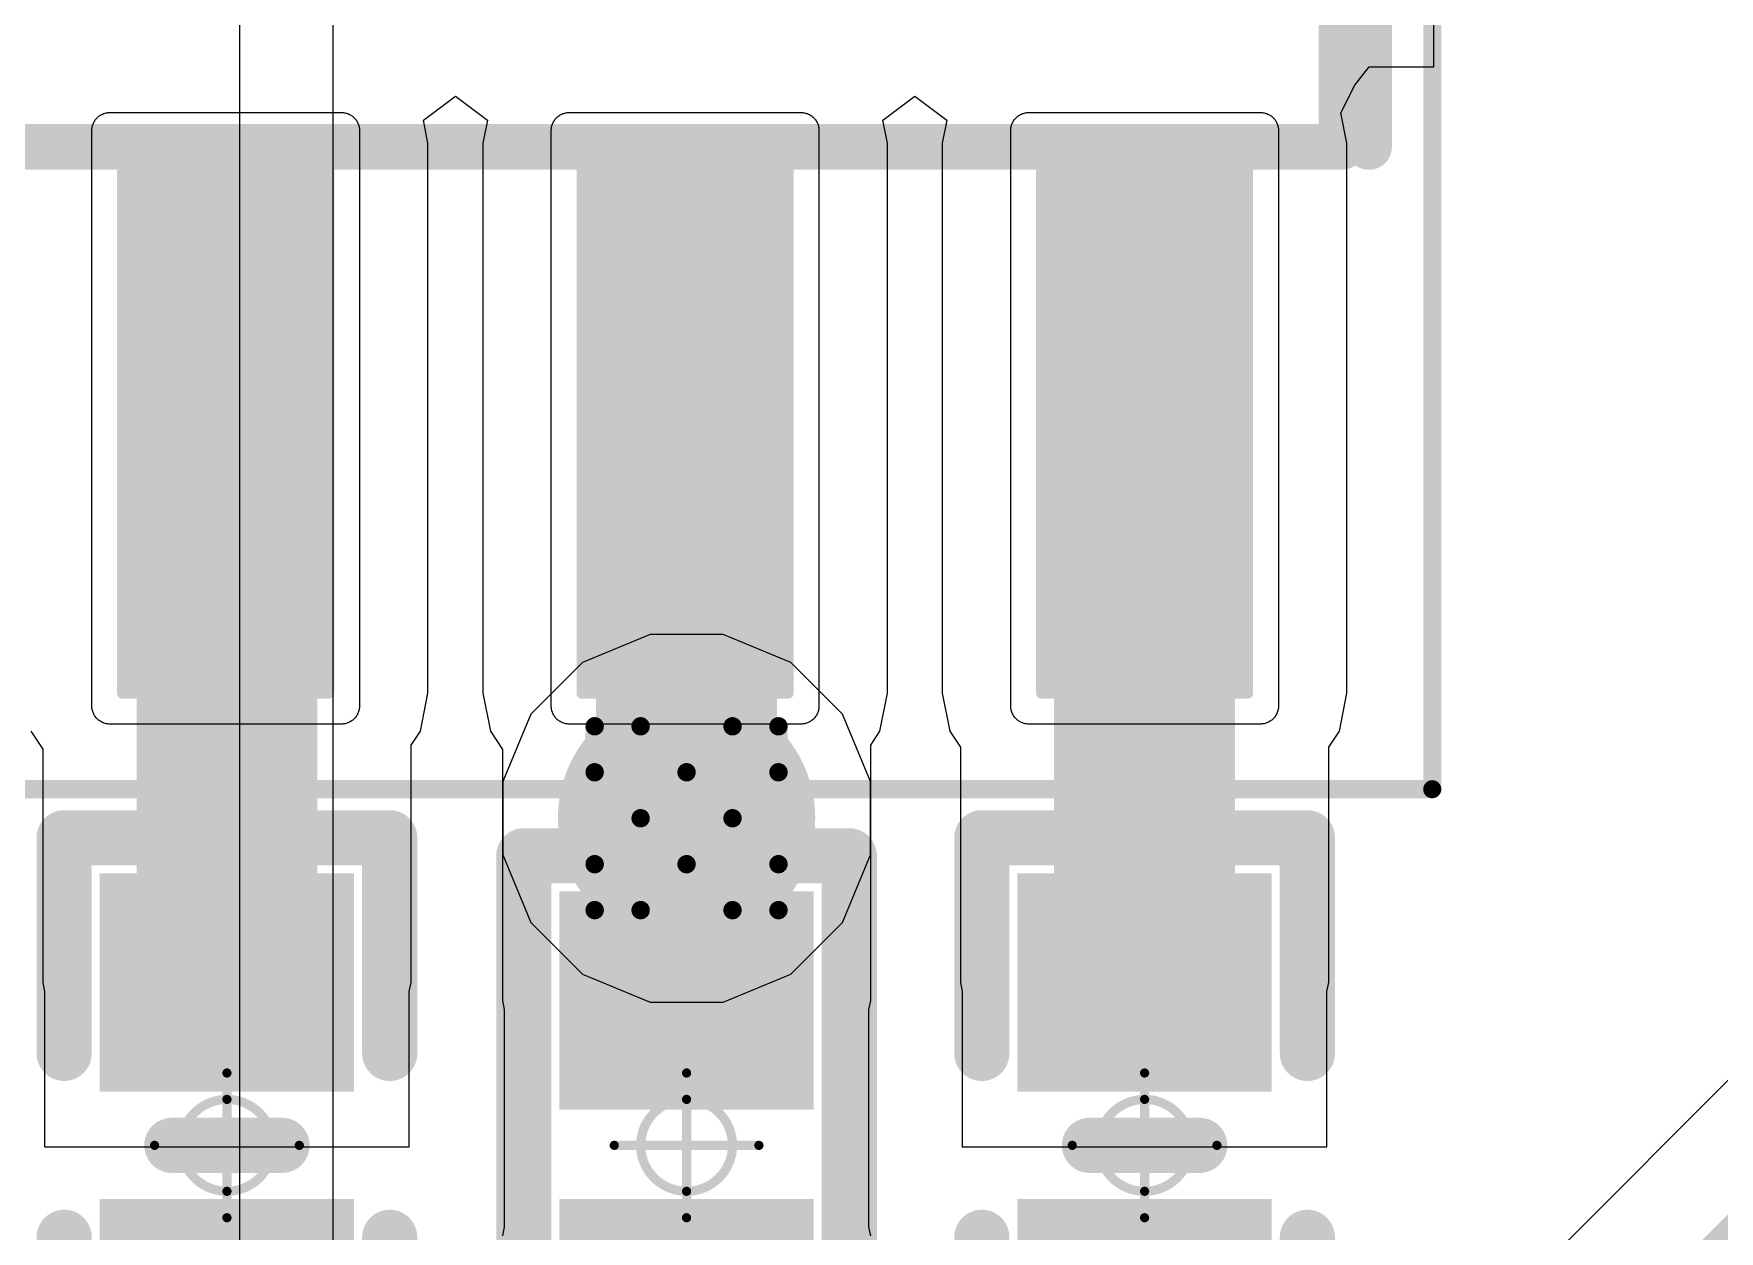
# Model space of a CAD drawing. Header units: inches. Extents: x -13 to 356, y -4 to 120.
# Drawn here: x 6.419 to 11.078, y 18.561 to 21.87 of the extents above; entities that cross this region are included whole.
import ezdxf

# ---------------------------------------------------------------- set-up
doc = ezdxf.new("R2010")
doc.units = ezdxf.units.IN
for name, color, linetype in [('Bottom Layer', 5, 'Continuous'), ('Bottom Solder', 6, 'Continuous'), ('Drill Drawing', 1, 'Continuous'), ('GND', 16, 'Continuous'), ('Mechanical 13', 56, 'Continuous'), ('Mechanical 15', 56, 'Continuous'), ('POWER', 76, 'Continuous'), ('Top Layer', 1, 'Continuous'), ('Top Overlay', 2, 'Continuous'), ('Top Paste', 8, 'Continuous'), ('Top Solder', 216, 'Continuous'), ('Via Holes', 16, 'Continuous')]:
    doc.layers.add(name, color=color, linetype=linetype)

# ---------------------------------------------------------------- blocks, each defined once
blk = doc.blocks.new('R_0402_L_25')
at = {"layer": 'Top Layer'}
for points in [[(-0.6000800799999999, 0.24991822), (-0.20008088, 0.24991822), (-0.20008088, -0.25008078), (-0.6000800799999999, -0.25008078)], [(0.24991822, 0.24991822), (0.64991742, 0.24991822), (0.64991742, -0.25008078), (0.24991822, -0.25008078)]]:
    blk.add_hatch(color=1, dxfattribs=at).paths.add_polyline_path(points)
at = {"layer": 'Top Paste'}
for points in [[(-0.6000800799999999, 0.24991822), (-0.20008088, 0.24991822), (-0.20008088, -0.25008078), (-0.6000800799999999, -0.25008078)], [(0.24991822, 0.24991822), (0.64991742, 0.24991822), (0.64991742, -0.25008078), (0.24991822, -0.25008078)]]:
    blk.add_hatch(color=8, dxfattribs=at).paths.add_polyline_path(points)
at = {"layer": 'Top Solder'}
for points in [[(-0.7016800799999999, 0.35151822), (-0.09848088, 0.35151822), (-0.09848088, -0.35168078), (-0.7016800799999999, -0.35168078)], [(0.14831822, 0.35151822), (0.75151742, 0.35151822), (0.75151742, -0.35168078), (0.14831822, -0.35168078)]]:
    blk.add_hatch(color=216, dxfattribs=at).paths.add_polyline_path(points)
at = {"layer": 'Mechanical 15', "const_width": 0.0254}
for points in [[(0, -0.1999996), (0, 0.1999996)], [(0.1999996, 0), (-0.1999996, 0)]]:
    blk.add_lwpolyline(points, dxfattribs=at)
at = {"layer": 'Mechanical 15'}
for points, const_width in [([(-0.00635, 0.1999996, 1), (0.00635, 0.1999996, 1)], 0.0127), ([(0.127, 0, 1), (-0.127, 0, 1)], 0.0254), ([(-0.2063496, 0, 1), (-0.1936496, 0, 1)], 0.0127), ([(-0.13335, 0, 1), (-0.12065, 0, 1)], 0.0127), ([(0.12065, 0, 1), (0.13335, 0, 1)], 0.0127), ([(0.1936496, 0, 1), (0.2063496, 0, 1)], 0.0127), ([(-0.00635, -0.1999996, 1), (0.00635, -0.1999996, 1)], 0.0127)]:
    blk.add_lwpolyline(points, format="xyb", close=True, dxfattribs=dict(at, const_width=const_width))
at = {"layer": 'Top Overlay', "const_width": 0.1524}
for points in [[(-0.80008222, -0.45008038), (-0.80008222, 0.44991782)], [(0.84991956, 0.44991782), (-0.80008222, 0.44991782)], [(0.84991956, -0.45008038), (0.84991956, 0.44991782)], [(0.84991956, -0.45008038), (-0.80008222, -0.45008038)]]:
    blk.add_lwpolyline(points, dxfattribs=at)
at = {"layer": 'Top Overlay', "const_width": 0.0762}
for points in [[(-0.83818222, 0.44991782, 1), (-0.7619822199999999, 0.44991782, 1)], [(-0.83818222, 0.44991782, 1), (-0.7619822199999999, 0.44991782, 1)], [(0.81181956, 0.44991782, 1), (0.8880195599999998, 0.44991782, 1)], [(0.81181956, 0.44991782, 1), (0.8880195599999998, 0.44991782, 1)], [(-0.83818222, -0.45008038, 1), (-0.7619822199999999, -0.45008038, 1)], [(-0.83818222, -0.45008038, 1), (-0.7619822199999999, -0.45008038, 1)], [(0.81181956, -0.45008038, 1), (0.8880195599999998, -0.45008038, 1)], [(0.81181956, -0.45008038, 1), (0.8880195599999998, -0.45008038, 1)]]:
    blk.add_lwpolyline(points, format="xyb", close=True, dxfattribs=at)
blk = doc.blocks.new('C_0402_L_26')
at = {"layer": 'Top Layer'}
for points in [[(-0.6499986999999999, 0.2499995), (-0.2499995, 0.2499995), (-0.2499995, -0.2499995), (-0.6499986999999999, -0.2499995)], [(0.24991822, 0.24991822), (0.64991742, 0.24991822), (0.64991742, -0.25008078), (0.24991822, -0.25008078)]]:
    blk.add_hatch(color=1, dxfattribs=at).paths.add_polyline_path(points)
at = {"layer": 'Top Paste'}
for points in [[(-0.6499986999999999, 0.2499995), (-0.2499995, 0.2499995), (-0.2499995, -0.2499995), (-0.6499986999999999, -0.2499995)], [(0.24991822, 0.24991822), (0.64991742, 0.24991822), (0.64991742, -0.25008078), (0.24991822, -0.25008078)]]:
    blk.add_hatch(color=8, dxfattribs=at).paths.add_polyline_path(points)
at = {"layer": 'Top Solder'}
for points in [[(-0.7515987, 0.3515995), (-0.1483995, 0.3515995), (-0.1483995, -0.3515995), (-0.7515987, -0.3515995)], [(0.14831822, 0.35151822), (0.75151742, 0.35151822), (0.75151742, -0.35168078), (0.14831822, -0.35168078)]]:
    blk.add_hatch(color=216, dxfattribs=at).paths.add_polyline_path(points)
at = {"layer": 'Mechanical 15', "const_width": 0.0254}
for points in [[(0, -0.1999996), (0, 0.1999996)], [(0.1999996, 0), (-0.1999996, 0)]]:
    blk.add_lwpolyline(points, dxfattribs=at)
at = {"layer": 'Mechanical 15'}
for points, const_width in [([(-0.00635, 0.1999996, 1), (0.00635, 0.1999996, 1)], 0.0127), ([(0.127, 0, 1), (-0.127, 0, 1)], 0.0254), ([(-0.2063496, 0, 1), (-0.1936496, 0, 1)], 0.0127), ([(-0.13335, 0, 1), (-0.12065, 0, 1)], 0.0127), ([(0.12065, 0, 1), (0.13335, 0, 1)], 0.0127), ([(0.1936496, 0, 1), (0.2063496, 0, 1)], 0.0127), ([(-0.00635, -0.1999996, 1), (0.00635, -0.1999996, 1)], 0.0127)]:
    blk.add_lwpolyline(points, format="xyb", close=True, dxfattribs=dict(at, const_width=const_width))
at = {"layer": 'Top Overlay', "const_width": 0.1524}
for points in [[(-0.254, 0.44991782), (-0.84991956, 0.44991782)], [(-0.84991956, -0.44991782), (-0.84991956, 0.44991782)], [(0.84991956, 0.44991782), (0.254, 0.44991782)], [(0.84991956, -0.45008038), (0.84991956, 0.44991782)], [(0, -0.1524), (0, 0.1524)], [(-0.254, -0.44991782), (-0.84991956, -0.44991782)], [(-0.8497569999999999, -0.45008038), (-0.84991956, -0.44991782)], [(0.84991956, -0.44991782), (0.254, -0.44991782)]]:
    blk.add_lwpolyline(points, dxfattribs=at)
at = {"layer": 'Top Overlay', "const_width": 0.0762}
for points in [[(-0.8880195599999998, 0.44991782, 1), (-0.81181956, 0.44991782, 1)], [(-0.8880195599999998, 0.44991782, 1), (-0.81181956, 0.44991782, 1)], [(-0.2921, 0.44991782, 1), (-0.2159, 0.44991782, 1)], [(0.2159, 0.44991782, 1), (0.2921, 0.44991782, 1)], [(0.81181956, 0.44991782, 1), (0.8880195599999998, 0.44991782, 1)], [(0.81181956, 0.44991782, 1), (0.8880195599999998, 0.44991782, 1)], [(-0.0381, 0.1524, 1), (0.0381, 0.1524, 1)], [(-0.0381, -0.1524, 1), (0.0381, -0.1524, 1)], [(-0.8880195599999998, -0.44991782, 1), (-0.81181956, -0.44991782, 1)], [(-0.8880195599999998, -0.44991782, 1), (-0.81181956, -0.44991782, 1)], [(-0.8880195599999998, -0.44991782, 1), (-0.81181956, -0.44991782, 1)], [(-0.8878569999999999, -0.45008038, 1), (-0.8116569999999999, -0.45008038, 1)], [(-0.2921, -0.44991782, 1), (-0.2159, -0.44991782, 1)], [(0.2159, -0.44991782, 1), (0.2921, -0.44991782, 1)], [(0.81181956, -0.44991782, 1), (0.8880195599999998, -0.44991782, 1)], [(0.81181956, -0.45008038, 1), (0.8880195599999998, -0.45008038, 1)]]:
    blk.add_lwpolyline(points, format="xyb", close=True, dxfattribs=at)
blk = doc.blocks.new('VREG_LM5017MR_NOPB_28')
at = {"layer": 'Top Layer'}
h = blk.add_hatch(color=1, dxfattribs=at)
edge = h.paths.add_edge_path()
edge.add_arc((1.9400012, 2.18999816), 0.01500124, 90, 180)
edge.add_line((1.92499996, 2.18999816), (1.92499996, 1.62000184))
edge.add_arc((1.9400012, 1.62000184), 0.01500124, 180, 270)
edge.add_line((1.9400012, 1.6050006), (3.45999816, 1.6050006))
edge.add_arc((3.45999816, 1.62000184), 0.01500124, 270, 360)
edge.add_line((3.4749994, 1.62000184), (3.4749994, 2.18999816))
edge.add_arc((3.45999816, 2.18999816), 0.01500124, 0, 90)
edge.add_line((3.45999816, 2.2049994), (1.9400012, 2.2049994))
h = blk.add_hatch(color=1, dxfattribs=at)
edge = h.paths.add_edge_path()
edge.add_arc((1.9400012, 0.9199981599999999), 0.01500124, 90, 180)
edge.add_line((1.92499996, 0.9199981599999999), (1.92499996, 0.3500018399999999))
edge.add_arc((1.9400012, 0.35000184), 0.01500124, 180, 270)
edge.add_line((1.9400012, 0.3350005999999999), (3.45999816, 0.3350005999999999))
edge.add_arc((3.45999816, 0.35000184), 0.01500124, 270, 360)
edge.add_line((3.4749994, 0.35000184), (3.4749994, 0.91999816))
edge.add_arc((3.45999816, 0.9199981599999999), 0.01500124, 0, 90)
edge.add_line((3.45999816, 0.9349993999999999), (1.9400012, 0.9349993999999999))
h = blk.add_hatch(color=1, dxfattribs=at)
edge = h.paths.add_edge_path()
edge.add_arc((1.9400012, -0.35000184), 0.01500124, 90, 180)
edge.add_line((1.92499996, -0.35000184), (1.92499996, -0.91999816))
edge.add_arc((1.9400012, -0.9199981599999999), 0.01500124, 180, 270)
edge.add_line((1.9400012, -0.9349993999999999), (3.45999816, -0.9349993999999999))
edge.add_arc((3.45999816, -0.9199981599999999), 0.01500124, 270, 360)
edge.add_line((3.4749994, -0.9199981599999999), (3.4749994, -0.3500018399999999))
edge.add_arc((3.45999816, -0.35000184), 0.01500124, 0, 90)
edge.add_line((3.45999816, -0.3350005999999999), (1.9400012, -0.3350005999999999))
at = {"layer": 'Top Paste'}
h = blk.add_hatch(color=8, dxfattribs=at)
edge = h.paths.add_edge_path()
edge.add_arc((1.9400012, 2.18999816), 0.01500124, 90, 180)
edge.add_line((1.92499996, 2.18999816), (1.92499996, 1.62000184))
edge.add_arc((1.9400012, 1.62000184), 0.01500124, 180, 270)
edge.add_line((1.9400012, 1.6050006), (3.45999816, 1.6050006))
edge.add_arc((3.45999816, 1.62000184), 0.01500124, 270, 360)
edge.add_line((3.4749994, 1.62000184), (3.4749994, 2.18999816))
edge.add_arc((3.45999816, 2.18999816), 0.01500124, 0, 90)
edge.add_line((3.45999816, 2.2049994), (1.9400012, 2.2049994))
h = blk.add_hatch(color=8, dxfattribs=at)
edge = h.paths.add_edge_path()
edge.add_arc((1.9400012, 0.9199981599999999), 0.01500124, 90, 180)
edge.add_line((1.92499996, 0.9199981599999999), (1.92499996, 0.3500018399999999))
edge.add_arc((1.9400012, 0.35000184), 0.01500124, 180, 270)
edge.add_line((1.9400012, 0.3350005999999999), (3.45999816, 0.3350005999999999))
edge.add_arc((3.45999816, 0.35000184), 0.01500124, 270, 360)
edge.add_line((3.4749994, 0.35000184), (3.4749994, 0.91999816))
edge.add_arc((3.45999816, 0.9199981599999999), 0.01500124, 0, 90)
edge.add_line((3.45999816, 0.9349993999999999), (1.9400012, 0.9349993999999999))
h = blk.add_hatch(color=8, dxfattribs=at)
edge = h.paths.add_edge_path()
edge.add_arc((1.9400012, -0.35000184), 0.01500124, 90, 180)
edge.add_line((1.92499996, -0.35000184), (1.92499996, -0.91999816))
edge.add_arc((1.9400012, -0.9199981599999999), 0.01500124, 180, 270)
edge.add_line((1.9400012, -0.9349993999999999), (3.45999816, -0.9349993999999999))
edge.add_arc((3.45999816, -0.9199981599999999), 0.01500124, 270, 360)
edge.add_line((3.4749994, -0.9199981599999999), (3.4749994, -0.3500018399999999))
edge.add_arc((3.45999816, -0.35000184), 0.01500124, 0, 90)
edge.add_line((3.45999816, -0.3350005999999999), (1.9400012, -0.3350005999999999))
at = {"layer": 'Mechanical 13', "const_width": 0.127}
for points in [[(1.95000118, 2.45000018), (-1.95000118, 2.45000018)], [(1.95000118, -2.45000018), (1.95000118, 2.45000018)]]:
    blk.add_lwpolyline(points, dxfattribs=at)
at = {"layer": 'Mechanical 13', "const_width": 0.0635}
blk.add_lwpolyline([(1.91825118, 2.45000018, 1), (1.98175118, 2.45000018, 1)], format="xyb", close=True, dxfattribs=at)
blk.add_lwpolyline([(1.91825118, 2.45000018, 1), (1.98175118, 2.45000018, 1)], format="xyb", close=True, dxfattribs=at)
at = {"layer": 'Mechanical 15', "const_width": 0.0499999}
for points in [[(3.7249989, 2.69999968), (-3.7249989, 2.69999968)], [(3.7249989, -2.69999968), (3.7249989, 2.69999968)]]:
    blk.add_lwpolyline(points, dxfattribs=at)
at = {"layer": 'Mechanical 15', "const_width": 0.02499868}
blk.add_lwpolyline([(3.71249956, 2.69999968, 1), (3.737498239999999, 2.69999968, 1)], format="xyb", close=True, dxfattribs=at)
blk.add_lwpolyline([(3.71249956, 2.69999968, 1), (3.737498239999999, 2.69999968, 1)], format="xyb", close=True, dxfattribs=at)
at = {"layer": 'Top Overlay', "const_width": 0.127}
blk.add_lwpolyline([(1.95000118, 2.52499876), (-1.95000118, 2.52499876)], dxfattribs=at)
at = {"layer": 'Top Overlay', "const_width": 0.0635}
blk.add_lwpolyline([(1.91825118, 2.52499876, 1), (1.98175118, 2.52499876, 1)], format="xyb", close=True, dxfattribs=at)
at = {"layer": 'Top Solder'}
for p, q in [((1.8560923, 2.23539558), (1.85670444, 2.23794066)), ((1.85670444, 2.23794066), (1.85744612, 2.24045018)), ((1.85744612, 2.24045018), (1.85831988, 2.24291906)), ((1.85831988, 2.24291906), (1.85932318, 2.24533714)), ((1.85932318, 2.24533714), (1.86045094, 2.24769934)), ((1.86045094, 2.24769934), (1.86169808, 2.25000058)), ((1.86169808, 2.25000058), (1.86306714, 2.2522307)), ((1.86306714, 2.2522307), (1.86454796, 2.2543897)), ((1.86454796, 2.2543897), (1.86614308, 2.25646488)), ((1.86614308, 2.25646488), (1.86784234, 2.25845624)), ((1.86784234, 2.25845624), (1.86964574, 2.26035616)), ((1.86964574, 2.26035616), (1.87154312, 2.26215702)), ((1.87154312, 2.26215702), (1.87353448, 2.26385628)), ((1.87353448, 2.26385628), (1.87560966, 2.2654514)), ((1.87560966, 2.2654514), (1.87776866, 2.26693476)), ((1.87776866, 2.26693476), (1.87999878, 2.26830128)), ((1.87999878, 2.26830128), (1.88230002, 2.26955096)), ((1.88230002, 2.26955096), (1.88466222, 2.27067618)), ((1.88466222, 2.27067618), (1.88708284, 2.27167948)), ((1.88708284, 2.27167948), (1.88954918, 2.27255324)), ((1.88954918, 2.27255324), (1.8920587, 2.27329746)), ((1.8920587, 2.27329746), (1.89460378, 2.27390706)), ((1.89460378, 2.27390706), (1.89717934, 2.27438458)), ((1.89717934, 2.27438458), (1.89977268, 2.27472494)), ((1.89977268, 2.27472494), (1.9023838, 2.27493068)), ((1.9023838, 2.27493068), (1.905, 2.27499926)), ((1.905, 2.27499926), (3.49499936, 2.27499926)), ((3.49499936, 2.27499926), (3.49761556, 2.27493068)), ((3.49761556, 2.27493068), (3.500226679999999, 2.27472494)), ((3.500226679999999, 2.27472494), (3.50282256, 2.27438458)), ((3.50282256, 2.27438458), (3.50539558, 2.27390706)), ((3.50539558, 2.27390706), (3.50794066, 2.27329746)), ((3.50794066, 2.27329746), (3.510450179999999, 2.27255324)), ((3.510450179999999, 2.27255324), (3.51291906, 2.27167948)), ((3.51291906, 2.27167948), (3.51533714, 2.27067618)), ((3.51533714, 2.27067618), (3.51769934, 2.26955096)), ((3.51769934, 2.26955096), (3.52000058, 2.26830128)), ((3.52000058, 2.26830128), (3.5222307, 2.26693476)), ((3.5222307, 2.26693476), (3.5243897, 2.2654514)), ((3.5243897, 2.2654514), (3.52646488, 2.26385628)), ((3.52646488, 2.26385628), (3.52845624, 2.26215702)), ((3.52845624, 2.26215702), (3.530356159999999, 2.26035616)), ((3.530356159999999, 2.26035616), (3.53215702, 2.25845624)), ((3.53215702, 2.25845624), (3.53385628, 2.25646488)), ((3.53385628, 2.25646488), (3.5354514, 2.2543897)), ((3.5354514, 2.2543897), (3.53693476, 2.2522307)), ((3.53693476, 2.2522307), (3.538301279999999, 2.25000058)), ((3.538301279999999, 2.25000058), (3.53955096, 2.24769934)), ((3.53955096, 2.24769934), (3.54067618, 2.24533714)), ((3.54067618, 2.24533714), (3.54167948, 2.24291906)), ((3.54167948, 2.24291906), (3.54255324, 2.24045018)), ((3.54255324, 2.24045018), (3.54329746, 2.23794066)), ((3.54329746, 2.23794066), (3.54390706, 2.23539558)), ((1.8550001, 2.22499936), (1.85506868, 2.22761556)), ((1.8550001, 1.58500064), (1.8550001, 2.22499936)), ((1.85506868, 2.22761556), (1.85527442, 2.23022668)), ((1.85527442, 2.23022668), (1.85561478, 2.23282256)), ((1.85561478, 2.23282256), (1.8560923, 2.23539558)), ((3.54390706, 2.23539558), (3.54438458, 2.23282256)), ((3.54438458, 2.23282256), (3.54472494, 2.23022668)), ((3.54472494, 2.23022668), (3.54493068, 2.22761556)), ((3.54493068, 2.22761556), (3.54499926, 2.22499936)), ((3.54499926, 2.22499936), (3.54499926, 1.58500064)), ((1.85506868, 1.58238444), (1.8550001, 1.58500064)), ((3.54499926, 1.58500064), (3.54493068, 1.58238444)), ((1.85527442, 1.57977332), (1.85506868, 1.58238444)), ((1.85561478, 1.57717744), (1.85527442, 1.57977332)), ((1.8560923, 1.57460442), (1.85561478, 1.57717744)), ((1.85670444, 1.57205934), (1.8560923, 1.57460442)), ((1.85744612, 1.56954982), (1.85670444, 1.57205934)), ((1.85831988, 1.56708094), (1.85744612, 1.56954982)), ((1.85932318, 1.56466286), (1.85831988, 1.56708094)), ((1.86045094, 1.56230066), (1.85932318, 1.56466286)), ((1.86169808, 1.55999942), (1.86045094, 1.56230066)), ((1.86306714, 1.5577693), (1.86169808, 1.55999942)), ((1.86454796, 1.5556103), (1.86306714, 1.5577693)), ((1.86614308, 1.55353512), (1.86454796, 1.5556103)), ((1.86784234, 1.55154376), (1.86614308, 1.55353512)), ((1.86964574, 1.54964384), (1.86784234, 1.55154376)), ((1.87154312, 1.54784298), (1.86964574, 1.54964384)), ((1.87353448, 1.54614372), (1.87154312, 1.54784298)), ((1.87560966, 1.5445486), (1.87353448, 1.54614372)), ((1.87776866, 1.54306524), (1.87560966, 1.5445486)), ((1.87999878, 1.54169872), (1.87776866, 1.54306524)), ((1.88230002, 1.54044904), (1.87999878, 1.54169872)), ((1.88466222, 1.53932382), (1.88230002, 1.54044904)), ((1.88708284, 1.53832052), (1.88466222, 1.53932382)), ((1.88954918, 1.53744676), (1.88708284, 1.53832052)), ((3.51291906, 1.53832052), (3.510450179999999, 1.53744676)), ((3.51533714, 1.53932382), (3.51291906, 1.53832052)), ((3.51769934, 1.54044904), (3.51533714, 1.53932382)), ((3.52000058, 1.54169872), (3.51769934, 1.54044904)), ((3.5222307, 1.54306524), (3.52000058, 1.54169872)), ((3.5243897, 1.5445486), (3.5222307, 1.54306524)), ((3.52646488, 1.54614372), (3.5243897, 1.5445486)), ((3.52845624, 1.54784298), (3.52646488, 1.54614372)), ((3.530356159999999, 1.54964384), (3.52845624, 1.54784298)), ((3.53215702, 1.55154376), (3.530356159999999, 1.54964384)), ((3.53385628, 1.55353512), (3.53215702, 1.55154376)), ((3.5354514, 1.5556103), (3.53385628, 1.55353512)), ((3.53693476, 1.5577693), (3.5354514, 1.5556103)), ((3.538301279999999, 1.55999942), (3.53693476, 1.5577693)), ((3.53955096, 1.56230066), (3.538301279999999, 1.55999942)), ((3.54067618, 1.56466286), (3.53955096, 1.56230066)), ((3.54167948, 1.56708094), (3.54067618, 1.56466286)), ((3.54255324, 1.56954982), (3.54167948, 1.56708094)), ((3.54329746, 1.57205934), (3.54255324, 1.56954982)), ((3.54390706, 1.57460442), (3.54329746, 1.57205934)), ((3.54438458, 1.57717744), (3.54390706, 1.57460442)), ((3.54472494, 1.57977332), (3.54438458, 1.57717744)), ((3.54493068, 1.58238444), (3.54472494, 1.57977332)), ((1.8920587, 1.53670254), (1.88954918, 1.53744676)), ((1.89460378, 1.53609294), (1.8920587, 1.53670254)), ((1.89717934, 1.53561542), (1.89460378, 1.53609294)), ((1.89977268, 1.53527506), (1.89717934, 1.53561542)), ((1.9023838, 1.53506932), (1.89977268, 1.53527506)), ((1.905, 1.53500074), (1.9023838, 1.53506932)), ((3.49499936, 1.53500074), (1.905, 1.53500074)), ((3.49761556, 1.53506932), (3.49499936, 1.53500074)), ((3.500226679999999, 1.53527506), (3.49761556, 1.53506932)), ((3.50282256, 1.53561542), (3.500226679999999, 1.53527506)), ((3.50539558, 1.53609294), (3.50282256, 1.53561542)), ((3.50794066, 1.53670254), (3.50539558, 1.53609294)), ((3.510450179999999, 1.53744676), (3.50794066, 1.53670254)), ((1.86045094, 0.97769934), (1.86169808, 0.9800005799999999)), ((1.86169808, 0.9800005799999999), (1.86306714, 0.9822306999999999)), ((1.86306714, 0.9822306999999999), (1.86454796, 0.9843896999999999)), ((1.86454796, 0.9843896999999999), (1.86614308, 0.98646488)), ((1.86614308, 0.98646488), (1.86784234, 0.98845624)), ((1.86784234, 0.98845624), (1.86964574, 0.9903561599999999)), ((1.86964574, 0.9903561599999999), (1.87154312, 0.99215702)), ((1.87154312, 0.99215702), (1.87353448, 0.99385628)), ((1.87353448, 0.99385628), (1.87560966, 0.9954513999999999)), ((1.87560966, 0.9954513999999999), (1.87776866, 0.9969347599999998)), ((1.87776866, 0.9969347599999998), (1.87999878, 0.9983012800000001)), ((1.87999878, 0.9983012800000001), (1.88230002, 0.99955096)), ((1.88230002, 0.99955096), (1.88466222, 1.00067618)), ((1.88466222, 1.00067618), (1.88708284, 1.00167948)), ((1.88708284, 1.00167948), (1.88954918, 1.00255324)), ((1.88954918, 1.00255324), (1.8920587, 1.00329746)), ((1.8920587, 1.00329746), (1.89460378, 1.00390706)), ((1.89460378, 1.00390706), (1.89717934, 1.00438458)), ((1.89717934, 1.00438458), (1.89977268, 1.00472494)), ((1.89977268, 1.00472494), (1.9023838, 1.00493068)), ((1.9023838, 1.00493068), (1.905, 1.00499926)), ((1.905, 1.00499926), (3.49499936, 1.00499926)), ((3.49499936, 1.00499926), (3.49761556, 1.00493068)), ((3.49761556, 1.00493068), (3.500226679999999, 1.00472494)), ((3.500226679999999, 1.00472494), (3.50282256, 1.00438458)), ((3.50282256, 1.00438458), (3.50539558, 1.00390706)), ((3.50539558, 1.00390706), (3.50794066, 1.00329746)), ((3.50794066, 1.00329746), (3.510450179999999, 1.00255324)), ((3.510450179999999, 1.00255324), (3.51291906, 1.00167948)), ((3.51291906, 1.00167948), (3.51533714, 1.00067618)), ((3.51533714, 1.00067618), (3.51769934, 0.99955096)), ((3.51769934, 0.99955096), (3.52000058, 0.9983012800000001)), ((3.52000058, 0.9983012800000001), (3.5222307, 0.9969347599999998)), ((3.5222307, 0.9969347599999998), (3.5243897, 0.9954513999999999)), ((3.5243897, 0.9954513999999999), (3.52646488, 0.99385628)), ((3.52646488, 0.99385628), (3.52845624, 0.99215702)), ((3.52845624, 0.99215702), (3.530356159999999, 0.9903561599999999)), ((3.530356159999999, 0.9903561599999999), (3.53215702, 0.98845624)), ((3.53215702, 0.98845624), (3.53385628, 0.98646488)), ((3.53385628, 0.98646488), (3.5354514, 0.9843896999999999)), ((3.5354514, 0.9843896999999999), (3.53693476, 0.9822306999999999)), ((3.53693476, 0.9822306999999999), (3.538301279999999, 0.9800005799999999)), ((3.538301279999999, 0.9800005799999999), (3.53955096, 0.97769934)), ((1.8550001, 0.9549993599999999), (1.85506868, 0.95761556)), ((1.8550001, 0.31500064), (1.8550001, 0.9549993599999999)), ((1.85506868, 0.95761556), (1.85527442, 0.96022668)), ((1.85527442, 0.96022668), (1.85561478, 0.96282256)), ((1.85561478, 0.96282256), (1.8560923, 0.9653955799999999)), ((1.8560923, 0.9653955799999999), (1.85670444, 0.9679406599999999)), ((1.85670444, 0.9679406599999999), (1.85744612, 0.97045018)), ((1.85744612, 0.97045018), (1.85831988, 0.97291906)), ((1.85831988, 0.97291906), (1.85932318, 0.9753371399999999)), ((1.85932318, 0.9753371399999999), (1.86045094, 0.97769934)), ((3.53955096, 0.97769934), (3.54067618, 0.9753371399999999)), ((3.54067618, 0.9753371399999999), (3.54167948, 0.97291906)), ((3.54167948, 0.97291906), (3.54255324, 0.97045018)), ((3.54255324, 0.97045018), (3.54329746, 0.9679406599999999)), ((3.54329746, 0.9679406599999999), (3.54390706, 0.9653955799999999)), ((3.54390706, 0.9653955799999999), (3.54438458, 0.96282256)), ((3.54438458, 0.96282256), (3.54472494, 0.96022668)), ((3.54472494, 0.96022668), (3.54493068, 0.95761556)), ((3.54493068, 0.95761556), (3.54499926, 0.9549993599999999)), ((3.54499926, 0.9549993599999999), (3.54499926, 0.31500064)), ((1.85506868, 0.31238444), (1.8550001, 0.31500064)), ((1.85527442, 0.30977332), (1.85506868, 0.31238444)), ((1.85561478, 0.30717744), (1.85527442, 0.30977332)), ((1.8560923, 0.30460442), (1.85561478, 0.30717744)), ((1.85670444, 0.30205934), (1.8560923, 0.30460442)), ((1.85744612, 0.29954982), (1.85670444, 0.30205934)), ((1.85831988, 0.29708094), (1.85744612, 0.29954982)), ((1.85932318, 0.29466286), (1.85831988, 0.29708094)), ((1.86045094, 0.29230066), (1.85932318, 0.29466286)), ((1.86169808, 0.28999942), (1.86045094, 0.29230066)), ((1.86306714, 0.2877693), (1.86169808, 0.28999942)), ((1.86454796, 0.2856103), (1.86306714, 0.2877693)), ((1.86614308, 0.28353512), (1.86454796, 0.2856103)), ((1.86784234, 0.28154376), (1.86614308, 0.28353512)), ((1.86964574, 0.27964384), (1.86784234, 0.28154376)), ((1.87154312, 0.27784298), (1.86964574, 0.27964384)), ((3.530356159999999, 0.27964384), (3.52845624, 0.27784298)), ((3.53215702, 0.28154376), (3.530356159999999, 0.27964384)), ((3.53385628, 0.28353512), (3.53215702, 0.28154376)), ((3.5354514, 0.2856103), (3.53385628, 0.28353512)), ((3.53693476, 0.2877693), (3.5354514, 0.2856103)), ((3.538301279999999, 0.28999942), (3.53693476, 0.2877693)), ((3.53955096, 0.29230066), (3.538301279999999, 0.28999942)), ((3.54067618, 0.29466286), (3.53955096, 0.29230066)), ((3.54167948, 0.29708094), (3.54067618, 0.29466286)), ((3.54255324, 0.29954982), (3.54167948, 0.29708094)), ((3.54329746, 0.30205934), (3.54255324, 0.29954982)), ((3.54390706, 0.30460442), (3.54329746, 0.30205934)), ((3.54438458, 0.30717744), (3.54390706, 0.30460442)), ((3.54472494, 0.30977332), (3.54438458, 0.30717744)), ((3.54493068, 0.31238444), (3.54472494, 0.30977332)), ((3.54499926, 0.31500064), (3.54493068, 0.31238444)), ((1.87353448, 0.27614372), (1.87154312, 0.27784298)), ((1.87560966, 0.2745486), (1.87353448, 0.27614372)), ((1.87776866, 0.27306524), (1.87560966, 0.2745486)), ((1.87999878, 0.2716987199999999), (1.87776866, 0.27306524)), ((1.88230002, 0.27044904), (1.87999878, 0.2716987199999999)), ((1.88466222, 0.26932382), (1.88230002, 0.27044904)), ((1.88708284, 0.26832052), (1.88466222, 0.26932382)), ((1.88954918, 0.26744676), (1.88708284, 0.26832052)), ((1.8920587, 0.26670254), (1.88954918, 0.26744676)), ((1.89460378, 0.26609294), (1.8920587, 0.26670254)), ((1.89717934, 0.26561542), (1.89460378, 0.26609294)), ((1.89977268, 0.26527506), (1.89717934, 0.26561542)), ((1.9023838, 0.26506932), (1.89977268, 0.26527506)), ((1.905, 0.26500074), (1.9023838, 0.26506932)), ((3.49499936, 0.26500074), (1.905, 0.26500074)), ((3.49761556, 0.26506932), (3.49499936, 0.26500074)), ((3.500226679999999, 0.26527506), (3.49761556, 0.26506932)), ((3.50282256, 0.26561542), (3.500226679999999, 0.26527506)), ((3.50539558, 0.26609294), (3.50282256, 0.26561542)), ((3.50794066, 0.26670254), (3.50539558, 0.26609294)), ((3.510450179999999, 0.26744676), (3.50794066, 0.26670254)), ((3.51291906, 0.26832052), (3.510450179999999, 0.26744676)), ((3.51533714, 0.26932382), (3.51291906, 0.26832052)), ((3.51769934, 0.27044904), (3.51533714, 0.26932382)), ((3.52000058, 0.2716987199999999), (3.51769934, 0.27044904)), ((3.5222307, 0.27306524), (3.52000058, 0.2716987199999999)), ((3.5243897, 0.2745486), (3.5222307, 0.27306524)), ((3.52646488, 0.27614372), (3.5243897, 0.2745486)), ((3.52845624, 0.27784298), (3.52646488, 0.27614372)), ((1.86964574, -0.27964384), (1.87154312, -0.27784298)), ((1.87154312, -0.27784298), (1.87353448, -0.27614372)), ((1.87353448, -0.27614372), (1.87560966, -0.2745486)), ((1.87560966, -0.2745486), (1.87776866, -0.27306524)), ((1.87776866, -0.27306524), (1.87999878, -0.2716987199999999)), ((1.87999878, -0.2716987199999999), (1.88230002, -0.27044904)), ((1.88230002, -0.27044904), (1.88466222, -0.26932382)), ((1.88466222, -0.26932382), (1.88708284, -0.26832052)), ((1.88708284, -0.26832052), (1.88954918, -0.26744676)), ((1.88954918, -0.26744676), (1.8920587, -0.26670254)), ((1.8920587, -0.26670254), (1.89460378, -0.26609294)), ((1.89460378, -0.26609294), (1.89717934, -0.26561542)), ((1.89717934, -0.26561542), (1.89977268, -0.26527506)), ((1.89977268, -0.26527506), (1.9023838, -0.26506932)), ((1.9023838, -0.26506932), (1.905, -0.26500074)), ((1.905, -0.26500074), (3.49499936, -0.26500074)), ((3.49499936, -0.26500074), (3.49761556, -0.26506932)), ((3.49761556, -0.26506932), (3.500226679999999, -0.26527506)), ((3.500226679999999, -0.26527506), (3.50282256, -0.26561542)), ((3.50282256, -0.26561542), (3.50539558, -0.26609294)), ((3.50539558, -0.26609294), (3.50794066, -0.26670254)), ((3.50794066, -0.26670254), (3.510450179999999, -0.26744676)), ((3.510450179999999, -0.26744676), (3.51291906, -0.26832052)), ((3.51291906, -0.26832052), (3.51533714, -0.26932382)), ((3.51533714, -0.26932382), (3.51769934, -0.27044904)), ((3.51769934, -0.27044904), (3.52000058, -0.2716987199999999)), ((3.52000058, -0.2716987199999999), (3.5222307, -0.27306524)), ((3.5222307, -0.27306524), (3.5243897, -0.2745486)), ((3.5243897, -0.2745486), (3.52646488, -0.27614372)), ((3.52646488, -0.27614372), (3.52845624, -0.27784298)), ((3.52845624, -0.27784298), (3.530356159999999, -0.27964384)), ((1.8550001, -0.31500064), (1.85506868, -0.31238444)), ((1.8550001, -0.9549993599999999), (1.8550001, -0.31500064)), ((1.85506868, -0.31238444), (1.85527442, -0.30977332)), ((1.85527442, -0.30977332), (1.85561478, -0.30717744)), ((1.85561478, -0.30717744), (1.8560923, -0.30460442)), ((1.8560923, -0.30460442), (1.85670444, -0.30205934)), ((1.85670444, -0.30205934), (1.85744612, -0.29954982)), ((1.85744612, -0.29954982), (1.85831988, -0.29708094)), ((1.85831988, -0.29708094), (1.85932318, -0.29466286)), ((1.85932318, -0.29466286), (1.86045094, -0.29230066)), ((1.86045094, -0.29230066), (1.86169808, -0.28999942)), ((1.86169808, -0.28999942), (1.86306714, -0.2877693)), ((1.86306714, -0.2877693), (1.86454796, -0.2856103)), ((1.86454796, -0.2856103), (1.86614308, -0.28353512)), ((1.86614308, -0.28353512), (1.86784234, -0.28154376)), ((1.86784234, -0.28154376), (1.86964574, -0.27964384)), ((3.530356159999999, -0.27964384), (3.53215702, -0.28154376)), ((3.53215702, -0.28154376), (3.53385628, -0.28353512)), ((3.53385628, -0.28353512), (3.5354514, -0.2856103)), ((3.5354514, -0.2856103), (3.53693476, -0.2877693)), ((3.53693476, -0.2877693), (3.538301279999999, -0.28999942)), ((3.538301279999999, -0.28999942), (3.53955096, -0.29230066)), ((3.53955096, -0.29230066), (3.54067618, -0.29466286)), ((3.54067618, -0.29466286), (3.54167948, -0.29708094)), ((3.54167948, -0.29708094), (3.54255324, -0.29954982)), ((3.54255324, -0.29954982), (3.54329746, -0.30205934)), ((3.54329746, -0.30205934), (3.54390706, -0.30460442)), ((3.54390706, -0.30460442), (3.54438458, -0.30717744)), ((3.54438458, -0.30717744), (3.54472494, -0.30977332)), ((3.54472494, -0.30977332), (3.54493068, -0.31238444)), ((3.54493068, -0.31238444), (3.54499926, -0.31500064)), ((3.54499926, -0.31500064), (3.54499926, -0.9549993599999999)), ((1.85506868, -0.95761556), (1.8550001, -0.9549993599999999)), ((1.85527442, -0.96022668), (1.85506868, -0.95761556)), ((1.85561478, -0.96282256), (1.85527442, -0.96022668)), ((1.8560923, -0.9653955799999999), (1.85561478, -0.96282256)), ((1.85670444, -0.9679406599999999), (1.8560923, -0.9653955799999999)), ((1.85744612, -0.97045018), (1.85670444, -0.9679406599999999)), ((1.85831988, -0.97291906), (1.85744612, -0.97045018)), ((1.85932318, -0.9753371399999999), (1.85831988, -0.97291906)), ((1.86045094, -0.97769934), (1.85932318, -0.9753371399999999)), ((1.86169808, -0.9800005799999999), (1.86045094, -0.97769934)), ((3.53955096, -0.97769934), (3.538301279999999, -0.9800005799999999)), ((3.54067618, -0.9753371399999999), (3.53955096, -0.97769934)), ((3.54167948, -0.97291906), (3.54067618, -0.9753371399999999)), ((3.54255324, -0.97045018), (3.54167948, -0.97291906)), ((3.54329746, -0.9679406599999999), (3.54255324, -0.97045018)), ((3.54390706, -0.9653955799999999), (3.54329746, -0.9679406599999999)), ((3.54438458, -0.96282256), (3.54390706, -0.9653955799999999)), ((3.54472494, -0.96022668), (3.54438458, -0.96282256)), ((3.54493068, -0.95761556), (3.54472494, -0.96022668)), ((3.54499926, -0.9549993599999999), (3.54493068, -0.95761556)), ((1.86306714, -0.9822306999999999), (1.86169808, -0.9800005799999999)), ((1.86454796, -0.9843896999999999), (1.86306714, -0.9822306999999999)), ((1.86614308, -0.98646488), (1.86454796, -0.9843896999999999)), ((1.86784234, -0.98845624), (1.86614308, -0.98646488)), ((1.86964574, -0.9903561599999999), (1.86784234, -0.98845624)), ((1.87154312, -0.99215702), (1.86964574, -0.9903561599999999)), ((1.87353448, -0.99385628), (1.87154312, -0.99215702)), ((1.87560966, -0.9954513999999999), (1.87353448, -0.99385628)), ((1.87776866, -0.9969347599999998), (1.87560966, -0.9954513999999999)), ((1.87999878, -0.9983012800000001), (1.87776866, -0.9969347599999998)), ((1.88230002, -0.99955096), (1.87999878, -0.9983012800000001)), ((1.88466222, -1.00067618), (1.88230002, -0.99955096)), ((1.88708284, -1.00167948), (1.88466222, -1.00067618)), ((1.88954918, -1.00255324), (1.88708284, -1.00167948)), ((1.8920587, -1.00329746), (1.88954918, -1.00255324)), ((1.89460378, -1.00390706), (1.8920587, -1.00329746)), ((1.89717934, -1.00438458), (1.89460378, -1.00390706)), ((1.89977268, -1.00472494), (1.89717934, -1.00438458)), ((1.9023838, -1.00493068), (1.89977268, -1.00472494)), ((1.905, -1.00499926), (1.9023838, -1.00493068)), ((3.49499936, -1.00499926), (1.905, -1.00499926)), ((3.49761556, -1.00493068), (3.49499936, -1.00499926)), ((3.500226679999999, -1.00472494), (3.49761556, -1.00493068)), ((3.50282256, -1.00438458), (3.500226679999999, -1.00472494)), ((3.50539558, -1.00390706), (3.50282256, -1.00438458)), ((3.50794066, -1.00329746), (3.50539558, -1.00390706)), ((3.510450179999999, -1.00255324), (3.50794066, -1.00329746)), ((3.51291906, -1.00167948), (3.510450179999999, -1.00255324)), ((3.51533714, -1.00067618), (3.51291906, -1.00167948)), ((3.51769934, -0.99955096), (3.51533714, -1.00067618)), ((3.52000058, -0.9983012800000001), (3.51769934, -0.99955096)), ((3.5222307, -0.9969347599999998), (3.52000058, -0.9983012800000001)), ((3.5243897, -0.9954513999999999), (3.5222307, -0.9969347599999998)), ((3.52646488, -0.99385628), (3.5243897, -0.9954513999999999)), ((3.52845624, -0.99215702), (3.52646488, -0.99385628)), ((3.530356159999999, -0.9903561599999999), (3.52845624, -0.99215702)), ((3.53215702, -0.98845624), (3.530356159999999, -0.9903561599999999)), ((3.53385628, -0.98646488), (3.53215702, -0.98845624)), ((3.5354514, -0.9843896999999999), (3.53385628, -0.98646488)), ((3.53693476, -0.9822306999999999), (3.5354514, -0.9843896999999999)), ((3.538301279999999, -0.9800005799999999), (3.53693476, -0.9822306999999999))]:
    blk.add_line(p, q, dxfattribs=at)
blk = doc.blocks.new('C_0402_L_39')
at = {"layer": 'Top Layer'}
for points in [[(-0.6499986999999999, 0.2499995), (-0.2499995, 0.2499995), (-0.2499995, -0.2499995), (-0.6499986999999999, -0.2499995)], [(0.24991822, 0.24991822), (0.64991742, 0.24991822), (0.64991742, -0.25008078), (0.24991822, -0.25008078)]]:
    blk.add_hatch(color=1, dxfattribs=at).paths.add_polyline_path(points)
at = {"layer": 'Top Paste'}
for points in [[(-0.6499986999999999, 0.2499995), (-0.2499995, 0.2499995), (-0.2499995, -0.2499995), (-0.6499986999999999, -0.2499995)], [(0.24991822, 0.24991822), (0.64991742, 0.24991822), (0.64991742, -0.25008078), (0.24991822, -0.25008078)]]:
    blk.add_hatch(color=8, dxfattribs=at).paths.add_polyline_path(points)
at = {"layer": 'Top Solder'}
for points in [[(-0.7515987, 0.3515995), (-0.1483995, 0.3515995), (-0.1483995, -0.3515995), (-0.7515987, -0.3515995)], [(0.14831822, 0.35151822), (0.75151742, 0.35151822), (0.75151742, -0.35168078), (0.14831822, -0.35168078)]]:
    blk.add_hatch(color=216, dxfattribs=at).paths.add_polyline_path(points)
at = {"layer": 'Mechanical 15', "const_width": 0.0254}
for points in [[(0, -0.1999996), (0, 0.1999996)], [(0.1999996, 0), (-0.1999996, 0)]]:
    blk.add_lwpolyline(points, dxfattribs=at)
at = {"layer": 'Mechanical 15'}
for points, const_width in [([(-0.00635, 0.1999996, 1), (0.00635, 0.1999996, 1)], 0.0127), ([(0.127, 0, 1), (-0.127, 0, 1)], 0.0254), ([(-0.2063496, 0, 1), (-0.1936496, 0, 1)], 0.0127), ([(-0.13335, 0, 1), (-0.12065, 0, 1)], 0.0127), ([(0.12065, 0, 1), (0.13335, 0, 1)], 0.0127), ([(0.1936496, 0, 1), (0.2063496, 0, 1)], 0.0127), ([(-0.00635, -0.1999996, 1), (0.00635, -0.1999996, 1)], 0.0127)]:
    blk.add_lwpolyline(points, format="xyb", close=True, dxfattribs=dict(at, const_width=const_width))
at = {"layer": 'Top Overlay', "const_width": 0.1524}
for points in [[(-0.84991956, -0.44991782), (-0.84991956, 0.44991782)], [(-0.254, 0.44991782), (-0.84991956, 0.44991782)], [(0.84991956, 0.44991782), (0.254, 0.44991782)], [(0.84991956, -0.45008038), (0.84991956, 0.44991782)], [(0, -0.1524), (0, 0.1524)], [(-0.8497569999999999, -0.45008038), (-0.84991956, -0.44991782)], [(-0.254, -0.44991782), (-0.84991956, -0.44991782)], [(0.84991956, -0.44991782), (0.254, -0.44991782)]]:
    blk.add_lwpolyline(points, dxfattribs=at)
at = {"layer": 'Top Overlay', "const_width": 0.0762}
for points in [[(-0.8880195599999998, 0.44991782, 1), (-0.81181956, 0.44991782, 1)], [(-0.8880195599999998, 0.44991782, 1), (-0.81181956, 0.44991782, 1)], [(-0.2921, 0.44991782, 1), (-0.2159, 0.44991782, 1)], [(0.2159, 0.44991782, 1), (0.2921, 0.44991782, 1)], [(0.81181956, 0.44991782, 1), (0.8880195599999998, 0.44991782, 1)], [(0.81181956, 0.44991782, 1), (0.8880195599999998, 0.44991782, 1)], [(-0.0381, 0.1524, 1), (0.0381, 0.1524, 1)], [(-0.0381, -0.1524, 1), (0.0381, -0.1524, 1)], [(-0.8880195599999998, -0.44991782, 1), (-0.81181956, -0.44991782, 1)], [(-0.8880195599999998, -0.44991782, 1), (-0.81181956, -0.44991782, 1)], [(-0.8880195599999998, -0.44991782, 1), (-0.81181956, -0.44991782, 1)], [(-0.8878569999999999, -0.45008038, 1), (-0.8116569999999999, -0.45008038, 1)], [(-0.2921, -0.44991782, 1), (-0.2159, -0.44991782, 1)], [(0.2159, -0.44991782, 1), (0.2921, -0.44991782, 1)], [(0.81181956, -0.44991782, 1), (0.8880195599999998, -0.44991782, 1)], [(0.81181956, -0.45008038, 1), (0.8880195599999998, -0.45008038, 1)]]:
    blk.add_lwpolyline(points, format="xyb", close=True, dxfattribs=at)

msp = doc.modelspace()

# ---------------------------------------------------------------- hatches: boundary and pattern name
at = {"layer": 'Bottom Layer'}
h = msp.add_hatch(color=5, dxfattribs=at)
edge = h.paths.add_edge_path()
edge.add_arc((8.223448119999999, 19.70240154), 0.254, 0, 360)
at = {"layer": 'Bottom Solder'}
h = msp.add_hatch(color=6, dxfattribs=at)
edge = h.paths.add_edge_path()
edge.add_arc((8.223448119999999, 19.70240154), 0.3556, 0, 360)
at = {"layer": 'GND'}
h = msp.add_hatch(color=16, dxfattribs=at)
edge = h.paths.add_edge_path()
edge.add_arc((8.223448119999999, 19.70240154), 0.254, 0, 360)
at = {"layer": 'POWER'}
h = msp.add_hatch(color=76, dxfattribs=at)
edge = h.paths.add_edge_path()
edge.add_arc((8.223448119999999, 19.70240154), 0.254, 0, 360)
at = {"layer": 'Top Layer'}
for points in [[(6.703019359999999, 19.24846036), (7.203018359999999, 19.24846036), (7.203018359999999, 20.80759872), (6.703019359999999, 20.80759872)], [(9.23946082, 19.24846036), (9.739459819999999, 19.24846036), (9.739459819999999, 20.80759872), (9.23946082, 20.80759872)], [(7.97336734, 19.19854174), (8.473366339999998, 19.19854174), (8.473366339999998, 20.7576801), (7.97336734, 20.7576801)]]:
    msp.add_hatch(color=1, dxfattribs=at).paths.add_polyline_path(points)
h = msp.add_hatch(color=1, dxfattribs=at)
edge = h.paths.add_edge_path()
edge.add_arc((8.223448119999999, 19.70240154), 0.254, 0, 360)
at = {"layer": 'Top Solder'}
h = msp.add_hatch(color=216, dxfattribs=at)
edge = h.paths.add_edge_path()
edge.add_arc((8.223448119999999, 19.70240154), 0.3556, 0, 360)
at = {"layer": 'Via Holes'}
h = msp.add_hatch(color=7, dxfattribs=at)
edge = h.paths.add_edge_path()
edge.add_arc((8.223448119999999, 19.70240154), 0.127, 0, 360)

# ---------------------------------------------------------------- linework, layer by layer
at = {"layer": 'Bottom Layer'}
for p, q in [((8.12240184, 20.21040154), (7.935688979999999, 20.13306362)), ((8.3244944, 20.21040154), (8.12240184, 20.21040154)), ((8.51120726, 20.13306362), (8.3244944, 20.21040154)), ((7.935688979999999, 20.13306362), (7.792786039999999, 19.99016068)), ((8.6541102, 19.99016068), (8.51120726, 20.13306362)), ((7.792786039999999, 19.99016068), (7.71544812, 19.80344782)), ((8.73144812, 19.80344782), (8.6541102, 19.99016068)), ((7.71544812, 19.80344782), (7.71544812, 19.60135526)), ((8.73144812, 19.60135526), (8.73144812, 19.80344782)), ((11.77000186, 19.6462396), (9.85489774, 17.73113548)), ((7.71544812, 19.60135526), (7.792786039999999, 19.4146424)), ((8.6541102, 19.4146424), (8.73144812, 19.60135526)), ((7.792786039999999, 19.4146424), (7.935688979999999, 19.27173946)), ((8.51120726, 19.27173946), (8.6541102, 19.4146424)), ((7.935688979999999, 19.27173946), (8.12240184, 19.19440154)), ((8.3244944, 19.19440154), (8.51120726, 19.27173946)), ((8.12240184, 19.19440154), (8.3244944, 19.19440154))]:
    msp.add_line(p, q, dxfattribs=at)
at = {"layer": 'Bottom Layer', "const_width": 0.254}
msp.add_lwpolyline([(10.0158042, 17.34267042), (12.04468762, 19.37155384)], dxfattribs=at)
at = {"layer": 'Drill Drawing', "const_width": 0.0508}
for points in [[(7.969448119999999, 19.82940154), (7.969448119999999, 19.95640154)], [(7.969448119999999, 19.95640154), (8.09644812, 19.95640154)], [(8.09644812, 19.95640154), (8.223448119999999, 19.82940154)], [(8.223448119999999, 19.82940154), (8.35044812, 19.95640154)], [(8.35044812, 19.95640154), (8.47744812, 19.95640154)], [(8.47744812, 19.82940154), (8.47744812, 19.95640154)], [(7.969448119999999, 19.82940154), (8.09644812, 19.70240154)], [(8.35044812, 19.70240154), (8.47744812, 19.82940154)], [(7.969448119999999, 19.57540154), (8.09644812, 19.70240154)], [(8.35044812, 19.70240154), (8.47744812, 19.57540154)], [(7.969448119999999, 19.44840154), (7.969448119999999, 19.57540154)], [(8.09644812, 19.44840154), (8.223448119999999, 19.57540154)], [(8.223448119999999, 19.57540154), (8.35044812, 19.44840154)], [(8.47744812, 19.44840154), (8.47744812, 19.57540154)], [(7.969448119999999, 19.44840154), (8.09644812, 19.44840154)], [(8.35044812, 19.44840154), (8.47744812, 19.44840154)]]:
    msp.add_lwpolyline(points, dxfattribs=at)
at = {"layer": 'Drill Drawing', "const_width": 0.0254}
for points in [[(7.956748119999999, 19.95640154, 1), (7.982148119999999, 19.95640154, 1)], [(7.956748119999999, 19.95640154, 1), (7.982148119999999, 19.95640154, 1)], [(8.08374812, 19.95640154, 1), (8.109148119999999, 19.95640154, 1)], [(8.08374812, 19.95640154, 1), (8.109148119999999, 19.95640154, 1)], [(8.337748119999999, 19.95640154, 1), (8.36314812, 19.95640154, 1)], [(8.337748119999999, 19.95640154, 1), (8.36314812, 19.95640154, 1)], [(8.46474812, 19.95640154, 1), (8.490148119999999, 19.95640154, 1)], [(8.46474812, 19.95640154, 1), (8.490148119999999, 19.95640154, 1)], [(7.956748119999999, 19.82940154, 1), (7.982148119999999, 19.82940154, 1)], [(7.956748119999999, 19.82940154, 1), (7.982148119999999, 19.82940154, 1)], [(8.21074812, 19.82940154, 1), (8.23614812, 19.82940154, 1)], [(8.21074812, 19.82940154, 1), (8.23614812, 19.82940154, 1)], [(8.46474812, 19.82940154, 1), (8.490148119999999, 19.82940154, 1)], [(8.46474812, 19.82940154, 1), (8.490148119999999, 19.82940154, 1)], [(8.08374812, 19.70240154, 1), (8.109148119999999, 19.70240154, 1)], [(8.08374812, 19.70240154, 1), (8.109148119999999, 19.70240154, 1)], [(8.337748119999999, 19.70240154, 1), (8.36314812, 19.70240154, 1)], [(8.337748119999999, 19.70240154, 1), (8.36314812, 19.70240154, 1)], [(7.956748119999999, 19.57540154, 1), (7.982148119999999, 19.57540154, 1)], [(7.956748119999999, 19.57540154, 1), (7.982148119999999, 19.57540154, 1)], [(8.21074812, 19.57540154, 1), (8.23614812, 19.57540154, 1)], [(8.21074812, 19.57540154, 1), (8.23614812, 19.57540154, 1)], [(8.46474812, 19.57540154, 1), (8.490148119999999, 19.57540154, 1)], [(8.46474812, 19.57540154, 1), (8.490148119999999, 19.57540154, 1)], [(7.956748119999999, 19.44840154, 1), (7.982148119999999, 19.44840154, 1)], [(7.956748119999999, 19.44840154, 1), (7.982148119999999, 19.44840154, 1)], [(8.08374812, 19.44840154, 1), (8.109148119999999, 19.44840154, 1)], [(8.08374812, 19.44840154, 1), (8.109148119999999, 19.44840154, 1)], [(8.337748119999999, 19.44840154, 1), (8.36314812, 19.44840154, 1)], [(8.337748119999999, 19.44840154, 1), (8.36314812, 19.44840154, 1)], [(8.46474812, 19.44840154, 1), (8.490148119999999, 19.44840154, 1)], [(8.46474812, 19.44840154, 1), (8.490148119999999, 19.44840154, 1)]]:
    msp.add_lwpolyline(points, format="xyb", close=True, dxfattribs=at)
at = {"layer": 'GND'}
for p, q in [((8.12240184, 20.21040154), (7.935688979999999, 20.13306362)), ((8.3244944, 20.21040154), (8.12240184, 20.21040154)), ((8.51120726, 20.13306362), (8.3244944, 20.21040154)), ((7.935688979999999, 20.13306362), (7.792786039999999, 19.99016068)), ((8.6541102, 19.99016068), (8.51120726, 20.13306362)), ((7.792786039999999, 19.99016068), (7.71544812, 19.80344782)), ((8.73144812, 19.80344782), (8.6541102, 19.99016068)), ((7.71544812, 19.80344782), (7.71544812, 19.60135526)), ((8.73144812, 19.60135526), (8.73144812, 19.80344782)), ((7.71544812, 19.60135526), (7.792786039999999, 19.4146424)), ((8.6541102, 19.4146424), (8.73144812, 19.60135526)), ((7.792786039999999, 19.4146424), (7.935688979999999, 19.27173946)), ((8.51120726, 19.27173946), (8.6541102, 19.4146424)), ((7.935688979999999, 19.27173946), (8.12240184, 19.19440154)), ((8.3244944, 19.19440154), (8.51120726, 19.27173946)), ((8.12240184, 19.19440154), (8.3244944, 19.19440154))]:
    msp.add_line(p, q, dxfattribs=at)
at = {"layer": 'POWER'}
for p, q in [((7.246452359999999, 18.37352942), (7.246452359999999, 22.598253)), ((6.9874765, 22.4536), (6.9874765, 18.45662298)), ((8.12240184, 20.21040154), (7.935688979999999, 20.13306362)), ((8.3244944, 20.21040154), (8.12240184, 20.21040154)), ((8.51120726, 20.13306362), (8.3244944, 20.21040154)), ((7.935688979999999, 20.13306362), (7.792786039999999, 19.99016068)), ((8.6541102, 19.99016068), (8.51120726, 20.13306362)), ((7.792786039999999, 19.99016068), (7.71544812, 19.80344782)), ((8.73144812, 19.80344782), (8.6541102, 19.99016068)), ((7.71544812, 19.80344782), (7.71544812, 19.60135526)), ((8.73144812, 19.60135526), (8.73144812, 19.80344782)), ((7.71544812, 19.60135526), (7.792786039999999, 19.4146424)), ((8.6541102, 19.4146424), (8.73144812, 19.60135526)), ((7.792786039999999, 19.4146424), (7.935688979999999, 19.27173946)), ((8.51120726, 19.27173946), (8.6541102, 19.4146424)), ((7.935688979999999, 19.27173946), (8.12240184, 19.19440154)), ((8.3244944, 19.19440154), (8.51120726, 19.27173946)), ((8.12240184, 19.19440154), (8.3244944, 19.19440154))]:
    msp.add_line(p, q, dxfattribs=at)
at = {"layer": 'Top Layer'}
for p, q in [((10.2884605, 21.77860262), (10.2884605, 25.23659926)), ((10.07051072, 21.72780008), (10.10973848, 21.77860262)), ((10.10973848, 21.77860262), (10.2884605, 21.77860262)), ((10.03201956, 21.65160008), (10.07051072, 21.72780008)), ((7.495976880000001, 21.63171696), (7.58446032, 21.69793222)), ((7.58446032, 21.69793222), (7.672943759999999, 21.63171696)), ((8.76597688, 21.63171696), (8.85446032, 21.69793222)), ((8.85446032, 21.69793222), (8.94294376, 21.63171696)), ((7.508730219999999, 21.56759974), (7.495976880000001, 21.63171696)), ((7.672943759999999, 21.63171696), (7.66019042, 21.56759974)), ((8.77873022, 21.56759974), (8.76597688, 21.63171696)), ((8.94294376, 21.63171696), (8.93019042, 21.56759974)), ((10.04873022, 21.56759974), (10.03201956, 21.65160008)), ((7.508730219999999, 20.04760278), (7.508730219999999, 21.56759974)), ((7.66019042, 21.56759974), (7.66019042, 20.04760278)), ((8.77873022, 20.04760278), (8.77873022, 21.56759974)), ((8.93019042, 21.56759974), (8.93019042, 20.04760278)), ((10.04873022, 20.04760278), (10.04873022, 21.56759974)), ((7.487851419999999, 19.94264236), (7.508730219999999, 20.04760278)), ((7.66019042, 20.04760278), (7.68106922, 19.94264236)), ((8.757851419999998, 19.94264236), (8.77873022, 20.04760278)), ((8.93019042, 20.04760278), (8.951069219999999, 19.94264236)), ((10.02785142, 19.94264236), (10.04873022, 20.04760278)), ((6.41106922, 19.94264236), (6.444043499999999, 19.8932927)), ((7.46199422, 19.90394546), (7.487851419999999, 19.94264236)), ((7.68106922, 19.94264236), (7.71439148, 19.892772)), ((8.7323422, 19.90446616), (8.757851419999998, 19.94264236)), ((8.951069219999999, 19.94264236), (8.98048496, 19.89861908)), ((9.99843568, 19.89861908), (10.02785142, 19.94264236)), ((7.46199422, 19.24846036), (7.46199422, 19.90394546)), ((8.7323422, 19.19854174), (8.7323422, 19.90446616)), ((8.98048496, 19.89861908), (8.98048496, 19.24846036)), ((9.99843568, 19.24846036), (9.99843568, 19.89861908)), ((6.444043499999999, 19.8932927), (6.444043499999999, 19.24846036)), ((7.71439148, 19.892772), (7.71439148, 19.19854174)), ((6.444043499999999, 19.24846036), (6.44901936, 19.2234439)), ((7.457018359999999, 19.2234439), (7.46199422, 19.24846036)), ((8.98048496, 19.24846036), (8.98546082, 19.2234439)), ((9.99345982, 19.2234439), (9.99843568, 19.24846036)), ((6.44901936, 19.2234439), (6.44901936, 18.79446076)), ((7.457018359999999, 18.79446076), (7.457018359999999, 19.2234439)), ((7.71439148, 19.19854174), (7.71936734, 19.17352528)), ((8.72736634, 19.17352528), (8.7323422, 19.19854174)), ((8.98546082, 19.2234439), (8.98546082, 18.79446076)), ((9.99345982, 18.79446076), (9.99345982, 19.2234439)), ((7.71936734, 19.17352528), (7.71936734, 18.5735595)), ((8.72736634, 18.5735595), (8.72736634, 19.17352528)), ((6.44901936, 18.79446076), (7.457018359999999, 18.79446076)), ((8.98546082, 18.79446076), (9.99345982, 18.79446076)), ((7.71936734, 18.5735595), (7.71439148, 18.54854304)), ((8.7323422, 18.54854304), (8.72736634, 18.5735595))]:
    msp.add_line(p, q, dxfattribs=at)

# ---------------------------------------------------------------- block references
at = {"rotation": 270}
for name, p in [('VREG_LM5017MR_NOPB_28', (7.58446032, 23.50760094)), ('C_0402_L_26', (6.95301886, 18.79846126)), ('C_0402_L_39', (9.48946032, 18.79846126)), ('R_0402_L_25', (8.223448119999999, 18.79846126))]:
    msp.add_blockref(name, p, dxfattribs=at)

doc.saveas('drawing.dxf')
